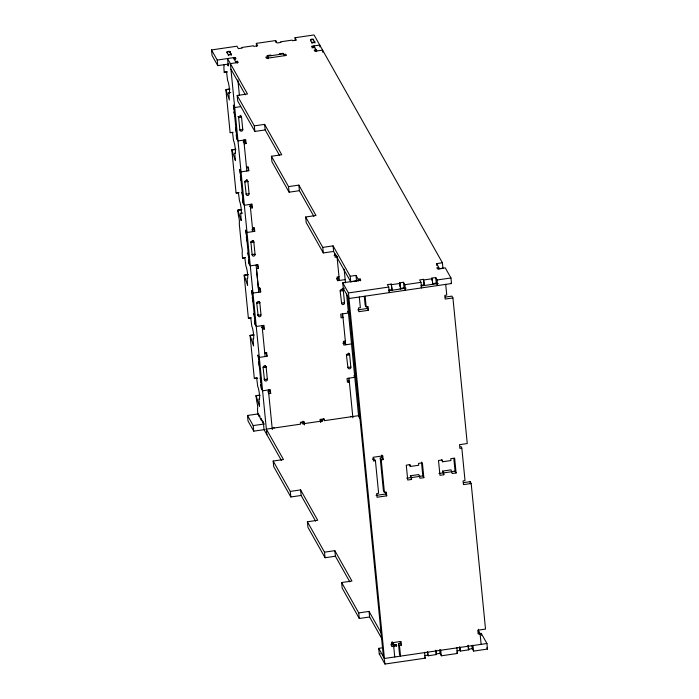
<?xml version="1.0" encoding="UTF-8"?>
<svg xmlns="http://www.w3.org/2000/svg" width="699" height="699" viewBox="0 0 699 699"><rect width="100%" height="100%" fill="white"/><g stroke="black" fill="none" stroke-linecap="round" stroke-linejoin="round"><path stroke-width="1.05" d="M235.336 160.228L234.768 153.055A6.579 0.882 81.7 0 0 235.301 148.896A6.579 0.882 81.7 0 0 233.545 140.691L232.514 132.504L230.207 132.688M241.26 220.517L240.701 213.335A6.579 0.882 81.7 0 0 241.234 209.167A6.579 0.882 81.7 0 0 239.477 200.963L238.438 192.767L236.14 192.959L239.041 192.531M253.588 345.804L253.029 338.613A6.579 0.882 81.7 0 0 253.562 334.445A6.579 0.882 81.7 0 0 251.806 326.241L250.775 318.054L248.468 318.237M259.521 406.075L258.962 398.884A6.579 0.882 81.7 0 0 259.495 394.725A6.579 0.882 81.7 0 0 257.739 386.512L256.708 378.316L254.401 378.509L257.302 378.089M229.054 63.976L217.765 65.627L212.059 55.501L211.517 49.935L236.978 46.213L238.35 48.642L242.221 48.074L241.88 47.471L253.484 45.776L253.824 46.379L257.695 45.811L256.323 43.382L275.668 40.559L277.04 42.989L280.902 42.421L280.561 41.818L292.173 40.114L292.514 40.725L296.376 40.158L295.013 37.729L314.034 34.95L442.406 262.772L442.948 268.337L440.047 268.766M227.018 52.049L229.919 51.63M310.513 39.852L313.414 39.424M211.517 49.935L217.223 60.062L235.275 57.423L235.956 58.637L234.025 58.917M312.182 48.065L311.999 46.204L319.74 45.077L319.915 46.929M314.62 47.139L312.68 47.418L311.999 46.204M283.523 53.875L267.402 56.235L267.612 58.349M235.511 61.547L237.442 61.267L238.123 62.482L230.39 63.618L266.913 434.717M283.846 54.487L285.786 54.199L286.468 55.413L266.485 58.34L265.795 57.126L267.734 56.837L267.909 58.699M227.079 71.892L224.178 72.312L223.855 67.06A3.949 0.533 81.7 0 0 223.986 64.64M227.175 71.988L224.274 72.408L226.563 72.18L227.612 80.411A6.579 0.882 81.7 0 1 229.368 88.624A6.579 0.882 81.7 0 1 228.835 92.784L229.368 100.001L225.978 89.769L229.849 89.227M229.744 88.974L225.873 89.542L230.111 132.592L233.108 132.26M228.835 92.784L230.766 92.504M279.609 155.562L265.166 129.935L254.855 131.438L237.739 101.067L237.188 95.501L247.507 93.989L227.533 58.55L228.267 65.977L227.586 64.762M240.517 106.676L234.707 107.524L233.344 105.095L234.051 109.42M237.188 95.501L254.305 125.872L264.624 124.37L281.741 154.741L271.422 156.253L271.972 161.819L289.089 192.199L299.399 190.687L313.842 216.314M243.138 141.967L245.069 141.687L246.1 143.505L244.169 143.793M235.677 149.245L231.806 149.813L236.044 192.863L237.983 192.583M231.885 149.97L235.781 149.499M246.476 167.297L248.416 167.009L248.783 170.722L241.041 171.849L239.67 169.42L240.377 173.745M271.422 156.253L288.538 186.624L298.857 185.121L315.974 215.493L305.655 217.005L306.206 222.57L323.314 252.951L333.633 251.439L350.749 281.819L356.551 280.972L356.822 281.452M249.473 206.292L251.404 206.013L252.435 207.83L250.495 208.119M241.609 209.525L237.739 210.084L238.525 216.157A3.949 0.533 81.7 0 1 239.329 220.465A3.949 0.533 81.7 0 1 239.215 223.156L241.426 245.611A3.949 0.533 81.7 0 1 242.23 249.919A3.949 0.533 81.7 0 1 242.116 252.61L242.448 257.87L244.379 257.582M237.809 210.224L241.714 209.77M240.701 213.335L242.632 213.046M252.426 227.909L254.366 227.629L254.733 231.334L246.992 232.47M251.771 229.796L253.702 229.517L254.733 231.334M253.064 240.771L253.833 242.134L250.941 242.553L252.147 254.925A1.477 1.381 -29.4 0 0 253.737 256.105A1.477 1.381 -29.4 0 0 255.048 254.506L253.842 242.134L252.933 240.508M245.436 257.538L242.536 257.966L244.825 257.73L245.882 265.969A6.579 0.882 81.7 0 1 247.629 274.174A6.579 0.882 81.7 0 1 247.097 278.333L247.629 285.55L244.239 275.327L248.11 274.777M305.655 217.005L322.772 247.385L333.082 245.873L350.199 276.254L350.749 281.819M334.113 255.406L336.044 255.126L337.075 256.944L335.136 257.232L334.769 253.519M248.905 260.334L248.556 259.722L248.923 263.436L250.294 265.865L258.018 264.738L258.385 268.451L256.446 268.731L258.412 288.521L260.343 288.241L260.71 291.946L252.977 293.082L251.605 290.653L252.313 294.969M248.005 274.524L244.143 275.091L248.372 318.141L251.369 317.809M339.006 276.743L337.075 277.022L337.434 280.736L345.175 279.609M350.199 276.254L356.009 275.397L358.176 279.251L358.36 281.103M436.779 265.48L436.604 263.619L442.406 262.772M336.411 278.91L338.342 278.63M358.176 279.251L360.107 278.971L360.789 280.185L342.737 282.824L343.288 288.39L348.993 298.517L451.51 283.532L450.96 277.966L445.254 267.839L437.522 268.966L436.831 267.752L438.771 267.472L438.955 269.325M343.288 288.39L344.415 288.224M391.239 284.065L392.13 290.234L391.239 284.065L387.377 284.624L388.74 287.053L389.291 292.619L389.037 292.165M399.985 286.546L399.627 282.833L403.489 282.274L404.861 284.703L405.411 290.268L404.039 287.839L403.489 282.274M423.48 279.347L424.372 285.524L423.48 279.347L419.61 279.915L420.981 282.344L421.532 287.909L421.182 287.306M432.139 280.911L431.86 278.123L435.73 277.555L437.102 279.984L437.644 285.559L436.281 283.121L435.73 277.555M391.58 284.668L399.968 283.445L400.51 289.01L400.169 288.399L404.039 287.839M423.821 279.958L432.2 278.735L432.751 284.301L432.41 283.689L436.281 283.121M342.737 282.824L348.443 292.942L388.74 287.053M404.861 284.703L420.981 282.344M437.102 279.984L450.96 277.966M388.889 290.05L391.789 289.631M421.13 285.341L424.031 284.912M388.801 290.723L405.997 288.206M421.034 286.013L438.229 283.497M364.293 296.472L365.14 305.035L366.162 306.852L368.102 306.573L368.46 310.286L358.788 311.693L358.43 307.988L360.361 307.7L359.303 297.005M357.766 309.875L367.438 308.46L368.46 310.286M445.132 297.11L451.904 296.114L452.926 297.94L467.255 443.542L459.523 444.669L459.881 448.382L461.821 448.094L465.018 480.624L463.088 480.912L463.454 484.625L471.187 483.49L485.517 629.091L477.784 630.218L478.151 633.932L480.082 633.652L481.13 644.347M452.926 297.94L445.193 299.067L444.826 295.362L446.757 295.074L445.709 284.379M261.4 327.516L263.34 327.237L264.362 329.063L262.431 329.343M253.938 334.804L250.067 335.363L254.305 378.412L257.206 377.993M250.146 335.52L254.043 335.048M264.738 352.846L266.677 352.567L267.044 356.272L259.303 357.407L257.931 354.978L258.639 359.295M345.332 341.068L343.401 341.348L343.768 345.061L351.501 343.925M342.737 343.235L344.677 342.956M267.734 391.842L269.665 391.562L270.696 393.388L268.757 393.668M259.871 395.075L256 395.643L256.786 401.707A3.949 0.533 81.7 0 1 257.59 406.014A3.949 0.533 81.7 0 1 257.477 408.705L257.809 413.965L259.408 416.796L259.224 414.944L259.906 416.158L260.089 418.011L261.513 420.545L261.33 418.692L262.824 422.878L262.649 421.016L263.331 422.231L264.056 429.658L281.356 460.353M256.061 395.765L259.976 395.328M265.026 429.518L253.746 431.161L248.04 421.034L247.49 415.468L258.63 413.843M247.49 415.468L253.195 425.595L264.475 423.944M303.89 424.232L303.707 422.379L301.776 422.659L302.457 423.874L322.449 420.955L321.758 419.741L319.784 419.95M323.366 418.85L324.397 420.667L358.57 415.678L360.168 418.526M315.59 521.105L301.147 495.469L290.828 496.98L273.711 466.6L273.169 461.034L283.479 459.531L266.363 429.151L300.535 424.153L300.352 422.301L304.222 421.733L304.537 424.913M372.462 459.182L374.393 458.902L375.424 460.728L378.622 493.258L376.691 493.538L377.058 497.251L386.722 495.836L386.364 492.122L384.424 492.411L383.401 490.584L380.195 458.055L382.135 457.775L383.157 459.593L381.226 459.881L380.195 458.055M375.424 460.728L373.484 461.008L373.117 457.295L382.79 455.879L383.157 459.593M410.322 466.478L418.71 465.254L418.526 463.393L422.388 462.834L423.856 477.67L419.985 478.238L418.771 474.56L410.392 475.783L411.606 479.462L407.735 480.03L406.276 465.185L410.138 464.617L410.322 466.478L409.299 464.652M442.563 461.768L450.942 460.536L450.759 458.684L454.63 458.116L456.089 472.961L452.218 473.529L451.012 469.85L442.633 471.074L443.839 474.752L439.968 475.32L438.509 460.475L442.38 459.907L442.563 461.768L441.532 459.942M273.169 461.034L290.277 491.414L300.596 489.903L317.713 520.283L307.394 521.786L307.944 527.352L325.061 557.732L335.38 556.221L349.823 581.856M406.704 478.212L410.575 477.644M418.954 476.421L422.825 475.853L423.856 477.67M438.946 473.494L442.817 472.935M452.166 471.563L455.066 471.143L456.089 472.961M410.392 475.783L411.423 477.609L419.802 476.386M442.633 471.074L443.655 472.9L452.043 471.676M376.027 495.425L385.699 494.01L386.722 495.836M463.393 482.659L470.165 481.672L471.187 483.49M307.394 521.786L324.511 552.166L334.83 550.655L351.947 581.035L341.628 582.538L342.178 588.112L359.295 618.484L369.614 616.981L381.916 638.807M341.628 582.538L358.744 612.918L369.063 611.407L381.366 633.242M390.724 644.74L392.655 644.452L393.686 646.278L394.734 656.973M398.456 643.604L400.396 643.325L401.418 645.142L399.487 645.43L398.456 643.604L399.513 654.308L400.536 656.125L399.487 645.43M392.663 642.145L394.149 644.784L396.088 644.504L396.77 645.719L393.38 646.217M424.546 652.289L425.263 658.161L384.966 664.05L379.26 653.923L378.718 648.357L382.1 647.859M479.296 633.661L481.235 633.373L486.941 643.499L487.483 649.065L473.625 651.092L472.253 648.663L471.982 645.876M393.686 646.278L391.746 646.558L391.388 642.853L401.051 641.437L401.418 645.142M379.26 653.923L380.396 653.757M378.718 648.357L384.424 658.484L486.941 643.499M424.625 655.627L427.762 655.164L428.111 655.776L436.491 654.544L436.124 650.839M435.783 650.227L436.15 653.941L440.021 653.373L441.384 655.802L457.504 653.451L456.788 647.58M456.858 650.909L460.003 650.454L460.344 651.057L468.732 649.834L468.269 645.194M468.024 645.518L468.382 649.231L472.253 648.663M314.943 42.997L313.37 39.345L312.654 39.127A1.713 0.559 -5.6 0 0 310.854 39.397L310.452 39.738L312.042 43.425M235.231 160.246L231.911 150.067M241.164 220.526L237.843 210.338M253.466 345.76L250.181 335.616M259.425 406.075L256.105 395.887M231.448 55.204L229.875 51.551L229.158 51.333A1.713 0.559 -5.6 0 0 227.358 51.604L227.07 53.019M451.152 282.894L451.51 283.532M316.787 50.983L313.93 45.924L314.139 48.048M436.604 263.619L438.771 267.472M431.86 278.123L432.2 278.735M284.545 55.702L283.165 53.273L279.294 53.832L279.635 54.443M399.627 282.833L399.968 283.445M271.256 55.667L270.915 55.064L267.044 55.623L268.433 58.052M460.79 446.277L461.821 448.094M233.335 57.702L236.192 62.761M226.974 51.979L228.547 55.623M230.932 69.184L245.375 94.811M338.001 278.019L339.373 280.456L337.005 256.376M348.635 297.879L348.993 298.517M340.081 290.4L341.619 303.34A1.477 1.381 -29.4 0 0 343.209 304.519A1.477 1.381 -29.4 0 0 344.528 302.912L343.305 290.539L342.283 288.722L342.484 290.784M240.639 115.571L241.548 117.196L242.763 129.568A1.477 1.381 -29.4 0 1 241.452 131.167A1.477 1.381 -29.4 0 1 239.862 129.988L239.67 129.647M344.205 302.344L344.528 302.912L341.427 302.999M238.001 116.48L238.647 117.615L239.862 129.988L242.763 129.568L242.448 128.992M347.552 311.387L348.46 313.003L340.728 314.131L341.086 317.844L343.026 317.564L341.994 315.738M234.357 112.513L234.008 111.901L234.715 116.217M235.939 128.59L235.589 127.987L236.297 132.303M236.603 135.396L236.262 134.785L236.629 138.498L238.001 140.927L245.733 139.8L246.1 143.505M248.783 170.722L247.568 167.044M344.336 342.344L345.699 344.773L342.659 313.851M346.354 354.611L347.953 367.665A1.477 1.381 -29.4 0 0 349.544 368.845A1.477 1.381 -29.4 0 0 350.854 367.237L349.64 354.865L348.609 353.047L348.687 353.816M246.965 179.896L247.883 181.522L249.097 193.885A1.477 1.381 -29.4 0 1 247.787 195.493A1.477 1.381 -29.4 0 1 246.197 194.313L246.004 193.972M350.531 366.669L350.854 367.237L347.761 367.325M244.781 181.6L246.197 194.313L248.905 193.544M353.877 375.713L354.795 377.329L347.053 378.456L347.42 382.17L349.351 381.89L348.329 380.064L348.539 382.231M240.683 176.83L240.342 176.227L241.05 180.543M242.265 192.915L241.924 192.304L242.632 196.629M242.937 199.722L242.597 199.11L242.964 202.824L244.327 205.253L252.068 204.125L252.435 207.83M480.082 633.652L479.051 631.826L479.261 633.967M486.775 647.798L487.483 649.065M247.009 232.47L245.637 230.032L246.345 234.357M350.531 416.272L350.828 416.805M250.609 241.994L250.932 242.562A1.477 1.381 -29.4 0 1 252.243 240.954A1.477 1.381 -29.4 0 1 253.833 242.134M246.651 237.45L246.31 236.839L247.018 241.155M254.794 254.052L255.048 254.506L251.955 254.585M472.908 645.221L473.625 651.092M258.385 268.451L257.171 264.772M248.232 253.527L247.892 252.924L248.599 257.241M468.382 649.231L468.732 649.834M260.71 291.946L259.687 290.129L259.408 287.341M258.979 301.269L258.857 301.697M259.172 301.61L259.81 302.746L261.024 315.118A1.477 1.381 -29.4 0 1 259.713 316.717A1.477 1.381 -29.4 0 1 258.123 315.537L257.739 314.856M456.823 652.237L457.504 653.451M256.716 302.833L258.123 315.537L260.832 314.777M252.619 298.062L252.269 297.451L252.977 301.776M254.2 314.139L253.859 313.536L254.567 317.853M440.58 649.782L441.384 655.802M254.864 320.946L254.523 320.334L254.89 324.048L256.262 326.477L263.995 325.35L264.362 329.063M436.15 653.941L436.491 654.544M267.044 356.272L265.83 352.593M303.025 421.165L303.707 422.379M265.244 365.481L265.192 366.023M265.498 365.935L266.144 367.071L267.359 379.443A1.477 1.381 -29.4 0 1 266.048 381.042A1.477 1.381 -29.4 0 1 264.458 379.863L264.073 379.181M263.051 367.15L264.458 379.863L267.167 379.103M258.945 362.388L258.604 361.776L259.312 366.093M424.669 657.095L425.263 658.161M260.526 378.465L260.185 377.862L260.893 382.178M261.199 385.271L260.858 384.66L261.225 388.373L262.588 390.802L270.33 389.675L270.696 393.388M273.763 427.412L274.104 428.024M384.066 657.846L384.966 664.05M470.165 481.672L470.375 483.839M481.235 633.373L481.419 635.234M478.474 629.24L478.745 632.027M453.808 458.413L455.066 471.143M443.655 472.9L443.839 474.752M459.977 647.353L460.344 651.057M459.636 646.741L460.003 650.454M421.471 462.065L422.825 475.853M439.654 649.659L440.021 653.373M411.423 477.609L411.606 479.462M427.744 652.062L428.111 655.776M427.404 651.451L427.762 655.164M367.255 306.608L367.438 308.46M381.855 454.988L382.135 457.775M385.516 492.157L385.699 494.01M400.212 641.472L400.396 643.325M365.114 296.158L366.162 306.852M381.226 459.881L384.424 492.411M360.107 278.971L360.291 280.823M396.088 644.504L396.263 646.357M394.149 644.784L394.332 646.645M356.009 275.397L356.551 280.972M392.069 641.865L392.349 644.653M348.443 292.942L384.424 658.484M347.962 296.691L383.393 656.658M322.798 52.276L322.589 50.136L314.856 51.272L314.166 50.057L316.105 49.769L316.28 51.63M344.144 269.141L345.489 282.833M346.555 293.606L358.692 416.962M348.984 378.176L352.89 417.81M313.37 39.345L313.475 40.393M333.082 245.873L333.633 251.439M369.063 611.407L369.614 616.981M310.47 39.773L310.574 40.813M322.772 247.385L323.314 252.951M358.744 612.918L359.295 618.484M295.013 37.729L295.284 40.516M324.397 420.667L324.214 418.815L320.343 419.383L320.658 422.563M298.857 185.121L299.399 190.687M334.83 550.655L335.38 556.221M321.758 419.741L321.942 421.593M275.668 40.559L275.852 42.412M288.538 186.624L289.089 192.199M324.511 552.166L325.061 557.732M264.624 124.37L265.166 129.935M300.596 489.903L301.147 495.469M256.323 43.382L256.603 46.169M254.305 125.872L254.855 131.438M290.277 491.414L290.828 496.98M237.442 61.267L237.625 63.12M244.895 139.826L245.069 141.687M251.221 204.152L251.404 206.013M253.519 227.656L253.702 229.517M263.156 325.385L263.34 327.237M269.482 389.71L269.665 391.562M237.878 79.904L239.399 95.396M243.802 140.08L246.843 171.002M250.128 204.405L252.811 231.622M256.096 265.017L258.779 292.234M262.064 325.629L265.104 356.56M268.39 389.955L272.295 429.588M235.275 57.423L235.458 59.275M240.517 115.37L240.596 116.148M246.852 179.695L246.93 180.473M265.271 366.792L265.34 367.569M229.875 51.551L229.98 52.6M233.684 105.706L236.97 139.101M240.01 170.032L243.304 203.426M245.969 230.644L249.255 264.047M251.946 291.256L255.231 324.659M258.281 355.581L261.566 388.985M217.223 60.062L217.765 65.627M253.195 425.595L253.746 431.161M258.691 314.899A1.477 1.381 -29.4 0 1 258.281 314.899M265.148 379.199A1.477 1.381 -29.4 0 1 264.475 379.199M253.23 254.113A1.477 1.381 -29.4 0 1 252.706 254.287M231.343 54.155L228.442 54.583A1.477 0.481 -5.6 0 0 230.146 54.828A1.477 0.481 -5.6 0 0 231.343 54.155M314.838 41.957L311.937 42.377A1.477 0.481 -5.6 0 0 313.641 42.622A1.477 0.481 -5.6 0 0 314.838 41.957M241.548 117.196L238.647 117.615A1.477 1.381 -29.4 0 1 239.958 116.017A1.477 1.381 -29.4 0 1 241.548 117.196M247.883 181.522L244.982 181.941A1.477 1.381 -29.4 0 1 246.293 180.342A1.477 1.381 -29.4 0 1 247.883 181.522M259.81 302.746L256.909 303.174A1.477 1.381 -29.4 0 1 258.219 301.566A1.477 1.381 -29.4 0 1 259.81 302.746M343.305 290.539L340.404 290.967A1.477 1.381 -29.4 0 1 341.715 289.36A1.477 1.381 -29.4 0 1 343.305 290.539M266.144 367.071L263.243 367.499A1.477 1.381 -29.4 0 1 264.554 365.892A1.477 1.381 -29.4 0 1 266.144 367.071M349.64 354.865L346.739 355.293A1.477 1.381 -29.4 0 1 348.05 353.685A1.477 1.381 -29.4 0 1 349.64 354.865"/></g></svg>
